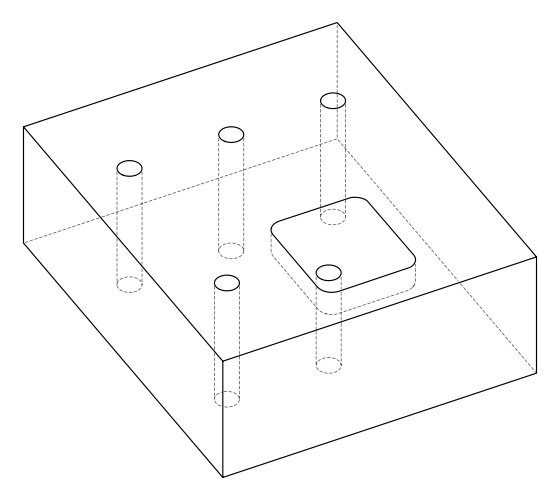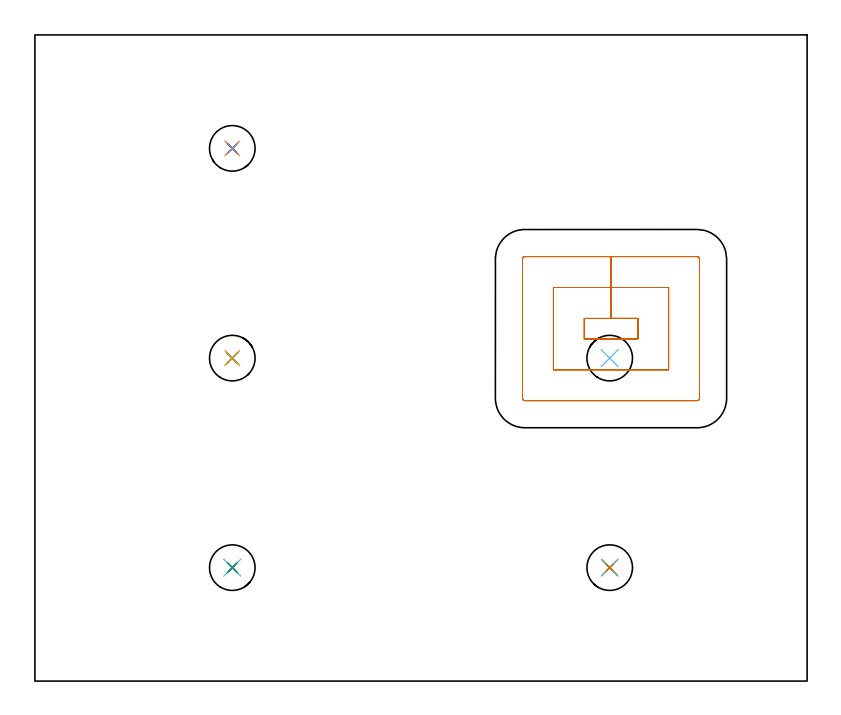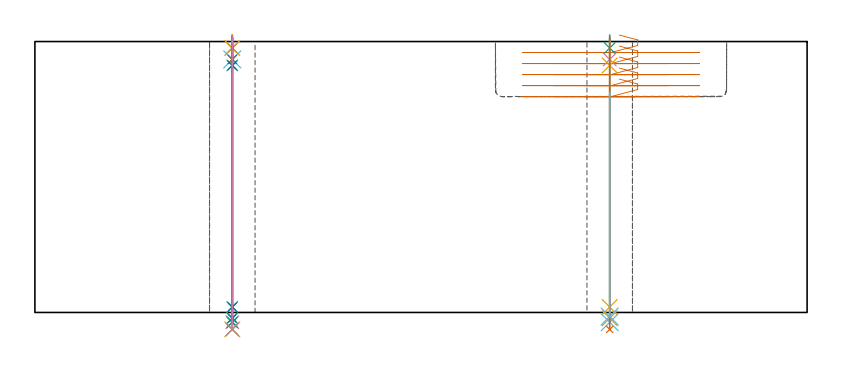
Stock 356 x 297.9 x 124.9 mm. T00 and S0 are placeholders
(PLAN: 22 operations, 18 tool changes, 13.7 min)
(1 MILL_RECTANGULAR_POCKET | POCKET_RECTANGULAR_STRAIGHT | NXT0201_007 | Follow Part, ap 6.25, ae 75% | 6.38 min | 242649 mm3)
(2 SPOT_DRILL | STEP1HOLE | NXT0321_9005460120000 | 0.05 min | 198 mm3)
(3 SPOT_DRILL_1 | STEP1HOLE_1 | NXT0321_9005460120000 | 0.05 min | 172 mm3)
(4 SPOT_DRILL_2 | STEP1HOLE_2 | NXT0321_9005460120000 | 0.05 min | 180 mm3)
(5 SPOT_DRILL_3 | STEP1HOLE_4 | NXT0321_9005460120000 | 0.05 min | 177 mm3)
(6 DRILL_BLIND_HOLE_INTO_CENTER | STEP1HOLE | NXT0301_026 | 0.04 min | 120 mm3)
(7 GUN_DRILL_THROUGH_HOLE | STEP1HOLE | UGT0307_001 | 0.56 min | 2268 mm3)
(8 SPADE_DRILL_TO_ENLARGE_THROUGH_HOLE | STEP1HOLE | UGT0306_004 | 0.53 min | 15279 mm3)
(9 DRILL_TO_ENLARGE_THROUGH_HOLE | STEP1HOLE | UGT0301_051 | 0.54 min | 25360 mm3)
(10 DRILL_BLIND_HOLE_INTO_CENTER_1 | STEP1HOLE_1 | NXT0301_026 | 0.04 min | 116 mm3)
(11 GUN_DRILL_THROUGH_HOLE_1 | STEP1HOLE_1 | UGT0307_001 | 0.56 min | 2293 mm3)
(12 SPADE_DRILL_TO_ENLARGE_THROUGH_HOLE_1 | STEP1HOLE_1 | UGT0306_004 | 0.53 min | 15245 mm3)
(13 DRILL_TO_ENLARGE_THROUGH_HOLE_1 | STEP1HOLE_1 | UGT0301_051 | 0.54 min | 25391 mm3)
(14 DRILL_BLIND_HOLE_INTO_CENTER_2 | STEP1HOLE_2 | NXT0301_026 | 0.04 min | 118 mm3)
(15 GUN_DRILL_THROUGH_HOLE_2 | STEP1HOLE_2 | UGT0307_001 | 0.56 min | 2290 mm3)
(16 SPADE_DRILL_TO_ENLARGE_THROUGH_HOLE_2 | STEP1HOLE_2 | UGT0306_004 | 0.53 min | 15251 mm3)
(17 DRILL_TO_ENLARGE_THROUGH_HOLE_2 | STEP1HOLE_2 | UGT0301_051 | 0.54 min | 25371 mm3)
(18 INDEXABLE_INSERT_DRILL_THROUGH_HOLE_FROM_SOLID | STEP1HOLE_3 | NXT0302_013 | 0.42 min | 34431 mm3)
(19 DRILL_BLIND_HOLE_INTO_CENTER_3 | STEP1HOLE_4 | NXT0301_026 | 0.04 min | 121 mm3)
(20 GUN_DRILL_THROUGH_HOLE_3 | STEP1HOLE_4 | UGT0307_001 | 0.56 min | 2289 mm3)
(21 SPADE_DRILL_TO_ENLARGE_THROUGH_HOLE_3 | STEP1HOLE_4 | UGT0306_004 | 0.53 min | 15246 mm3)
(22 DRILL_TO_ENLARGE_THROUGH_HOLE_3 | STEP1HOLE_4 | UGT0301_051 | 0.54 min | 25380 mm3)
(TOOL NXT0201_007 | ENDMILL 25mm [R216.25-25050GCK54P 1620] | D25 R3 FL54 Z5)
(TOOL NXT0321_9005460120000 | NC Spot Drill, 142deg, 12mm, Carbide, Uncoated | D12 PA142 FL30 Z2)
(TOOL NXT0301_026 | Carbide Drill 5.5mm [860.1-0550-017A1-MM 2214] | D5.5 PA140 FL28 Z2)
(TOOL UGT0307_001 | Gun Drill 5 mm | D5 PA130 FL24 Z1)
(TOOL UGT0306_004 | Spade Drill 13.5mm | D13.5 PA132 FL10 Z2)
(TOOL UGT0301_051 | Twist Drill 21 mm | D21 PA118 FL145 Z2)
(TOOL NXT0302_013 | Index. Insert Drill 21mm [880-D2100L25-05] | D21 PA176 FL105 Z2)
(OP 1 MILL_RECTANGULAR_POCKET)
G17 G21 G94 G90
T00 M6
G54
G17 G0 G90 X269.445 Y157.8 S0 M3
G43 Z134.9 H1
Z127.9
G94 G1 X277.9 Z125.634 F250.
Y167.2 Z123.116
X265.6 Z119.82
X253.3 F500.
Y157.8
X277.9
Y167.2
X265.6
Y181.45
X239.05
Y143.55
X292.15
Y181.45
X265.6
Y195.7
X225.9
G3 X224.8 Y194.6 R1.1
G1 Y130.4
G3 X225.9 Y129.3 R1.1
G1 X305.3
G3 X306.4 Y130.4 R1.1
G1 Y194.6
G3 X305.3 Y195.7 R1.1
G1 X265.6
X264.6
G0 X269.445 Y157.8 Z122.82
G1 X277.9 Z120.554 F250.
Y167.2 Z118.036
X265.6 Z114.74
X253.3 F500.
Y157.8
X277.9
Y167.2
X265.6
Y181.45
X239.05
Y143.55
X292.15
Y181.45
X265.6
Y195.7
X225.9
G3 X224.8 Y194.6 R1.1
G1 Y130.4
G3 X225.9 Y129.3 R1.1
G1 X305.3
G3 X306.4 Y130.4 R1.1
G1 Y194.6
G3 X305.3 Y195.7 R1.1
G1 X265.6
X264.6
G0 X269.445 Y157.8 Z117.74
G1 X277.9 Z115.474 F250.
Y167.2 Z112.956
X265.6 Z109.66
X253.3 F500.
Y157.8
X277.9
Y167.2
X265.6
Y181.45
X239.05
Y143.55
X292.15
Y181.45
X265.6
Y195.7
X225.9
G3 X224.8 Y194.6 R1.1
G1 Y130.4
G3 X225.9 Y129.3 R1.1
G1 X305.3
G3 X306.4 Y130.4 R1.1
G1 Y194.6
G3 X305.3 Y195.7 R1.1
G1 X265.6
X264.6
G0 X269.445 Y157.8 Z112.66
G1 X277.9 Z110.394 F250.
Y167.2 Z107.876
X265.6 Z104.58
X253.3 F500.
Y157.8
X277.9
Y167.2
X265.6
Y181.45
X239.05
Y143.55
X292.15
Y181.45
X265.6
Y195.7
X225.9
G3 X224.8 Y194.6 R1.1
G1 Y130.4
G3 X225.9 Y129.3 R1.1
G1 X305.3
G3 X306.4 Y130.4 R1.1
G1 Y194.6
G3 X305.3 Y195.7 R1.1
G1 X265.6
X264.6
G0 X269.445 Y157.8 Z107.58
G1 X277.9 Z105.314 F250.
Y167.2 Z102.796
X265.6 Z99.5
X253.3 F500.
Y157.8
X277.9
Y167.2
X265.6
Y181.45
X239.05
Y143.55
X292.15
Y181.45
X265.6
Y195.7
X225.9
G3 X224.8 Y194.6 R1.1
G1 Y130.4
G3 X225.9 Y129.3 R1.1
G1 X305.3
G3 X306.4 Y130.4 R1.1
G1 Y194.6
G3 X305.3 Y195.7 R1.1
G1 X265.6
X264.6
G0 Z134.9
M5
M2
(OP 2 SPOT_DRILL)
G17 G21 G94 G90
T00 M6
G54
G17 G0 G90 X91. Y52.3 S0 M3
G43 Z134.9 H0
G94 G81 G98 Z121.9 F250. R127.9
G80
M5
M2
(OP 3 SPOT_DRILL_1)
G17 G21 G94 G90
T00 M6
G54
G17 G0 G90 X265. Y52.3 S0 M3
G43 Z134.9 H0
G94 G81 G98 Z121.9 F250. R127.9
G80
M5
M2
(OP 4 SPOT_DRILL_2)
G17 G21 G94 G90
T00 M6
G54
G17 G0 G90 X91. Y148.9 S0 M3
G43 Z134.9 H0
G94 G81 G98 Z121.9 F250. R127.9
G80
M5
M2
(OP 5 SPOT_DRILL_3)
G17 G21 G94 G90
T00 M6
G54
G17 G0 G90 X91. Y245.6 S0 M3
G43 Z134.9 H0
G94 G81 G98 Z121.9 F250. R127.9
G80
M5
M2
(OP 6 DRILL_BLIND_HOLE_INTO_CENTER)
G17 G21 G94 G90
T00 M6
G54
G17 G0 G90 X91. Y52.3 S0 M3
G43 Z134.9 H1
G94 G81 G98 Z116.65 F250. R126.9
G80
M5
M2
(OP 7 GUN_DRILL_THROUGH_HOLE)
G17 G21 G94 G90
T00 M6
G54
G17 G0 G90 X91. Y52.3 M8
G43 Z134.9 H0
Z122.6
S716 M3
G94 G1 Z113.894 F125. M26
G4 X.084
Z2.5 F250.
G4 X.084
Z-2.666 F125.
G4 X.084
M5
M9
G0 Z122.6
Z134.9
M2
(OP 8 SPADE_DRILL_TO_ENLARGE_THROUGH_HOLE)
G17 G21 G94 G90
T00 M6
G54
G17 G0 G90 X91. Y52.3 S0 M3
G43 Z134.9 H0
G94 G73 G98 Z-4.505 F250. Q12.941 R126.9
G80
M5
M2
(OP 9 DRILL_TO_ENLARGE_THROUGH_HOLE)
G17 G21 G94 G90
T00 M6
G54
G17 G0 G90 X91. Y52.3 S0 M3
G43 Z134.9 H0
G94 G73 G98 Z-7.809 F250. Q18.958 R126.9
G80
M5
M2
(OP 10 DRILL_BLIND_HOLE_INTO_CENTER_1)
G17 G21 G94 G90
T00 M6
G54
G17 G0 G90 X265. Y52.3 S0 M3
G43 Z134.9 H1
G94 G81 G98 Z116.65 F250. R126.9
G80
M5
M2
(OP 11 GUN_DRILL_THROUGH_HOLE_1)
G17 G21 G94 G90
T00 M6
G54
G17 G0 G90 X265. Y52.3 M8
G43 Z134.9 H0
Z122.6
S716 M3
G94 G1 Z113.894 F125. M26
G4 X.084
Z2.5 F250.
G4 X.084
Z-2.666 F125.
G4 X.084
M5
M9
G0 Z122.6
Z134.9
M2
(OP 12 SPADE_DRILL_TO_ENLARGE_THROUGH_HOLE_1)
G17 G21 G94 G90
T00 M6
G54
G17 G0 G90 X265. Y52.3 S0 M3
G43 Z134.9 H0
G94 G73 G98 Z-4.505 F250. Q12.941 R126.9
G80
M5
M2
(OP 13 DRILL_TO_ENLARGE_THROUGH_HOLE_1)
G17 G21 G94 G90
T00 M6
G54
G17 G0 G90 X265. Y52.3 S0 M3
G43 Z134.9 H0
G94 G73 G98 Z-7.809 F250. Q18.958 R126.9
G80
M5
M2
(OP 14 DRILL_BLIND_HOLE_INTO_CENTER_2)
G17 G21 G94 G90
T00 M6
G54
G17 G0 G90 X91. Y148.9 S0 M3
G43 Z134.9 H1
G94 G81 G98 Z116.65 F250. R126.9
G80
M5
M2
(OP 15 GUN_DRILL_THROUGH_HOLE_2)
G17 G21 G94 G90
T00 M6
G54
G17 G0 G90 X91. Y148.9 M8
G43 Z134.9 H0
Z122.6
S716 M3
G94 G1 Z113.894 F125. M26
G4 X.084
Z2.5 F250.
G4 X.084
Z-2.666 F125.
G4 X.084
M5
M9
G0 Z122.6
Z134.9
M2
(OP 16 SPADE_DRILL_TO_ENLARGE_THROUGH_HOLE_2)
G17 G21 G94 G90
T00 M6
G54
G17 G0 G90 X91. Y148.9 S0 M3
G43 Z134.9 H0
G94 G73 G98 Z-4.505 F250. Q12.941 R126.9
G80
M5
M2
(OP 17 DRILL_TO_ENLARGE_THROUGH_HOLE_2)
G17 G21 G94 G90
T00 M6
G54
G17 G0 G90 X91. Y148.9 S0 M3
G43 Z134.9 H0
G94 G73 G98 Z-7.809 F250. Q18.958 R126.9
G80
M5
M2
(OP 18 INDEXABLE_INSERT_DRILL_THROUGH_HOLE_FROM_SOLID)
G17 G21 G94 G90
T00 M6
G54
G17 G0 G90 X265. Y148.9 S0 M3
G43 Z134.9 H1
G94 G81 G98 Z-1.867 F250. R101.5
G80
M5
M2
(OP 19 DRILL_BLIND_HOLE_INTO_CENTER_3)
G17 G21 G94 G90
T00 M6
G54
G17 G0 G90 X91. Y245.6 S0 M3
G43 Z134.9 H1
G94 G81 G98 Z116.65 F250. R126.9
G80
M5
M2
(OP 20 GUN_DRILL_THROUGH_HOLE_3)
G17 G21 G94 G90
T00 M6
G54
G17 G0 G90 X91. Y245.6 M8
G43 Z134.9 H0
Z122.6
S716 M3
G94 G1 Z113.894 F125. M26
G4 X.084
Z2.5 F250.
G4 X.084
Z-2.666 F125.
G4 X.084
M5
M9
G0 Z122.6
Z134.9
M2
(OP 21 SPADE_DRILL_TO_ENLARGE_THROUGH_HOLE_3)
G17 G21 G94 G90
T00 M6
G54
G17 G0 G90 X91. Y245.6 S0 M3
G43 Z134.9 H0
G94 G73 G98 Z-4.505 F250. Q12.941 R126.9
G80
M5
M2
(OP 22 DRILL_TO_ENLARGE_THROUGH_HOLE_3)
G17 G21 G94 G90
T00 M6
G54
G17 G0 G90 X91. Y245.6 S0 M3
G43 Z134.9 H0
G94 G73 G98 Z-7.809 F250. Q18.958 R126.9
G80
M5
M2
